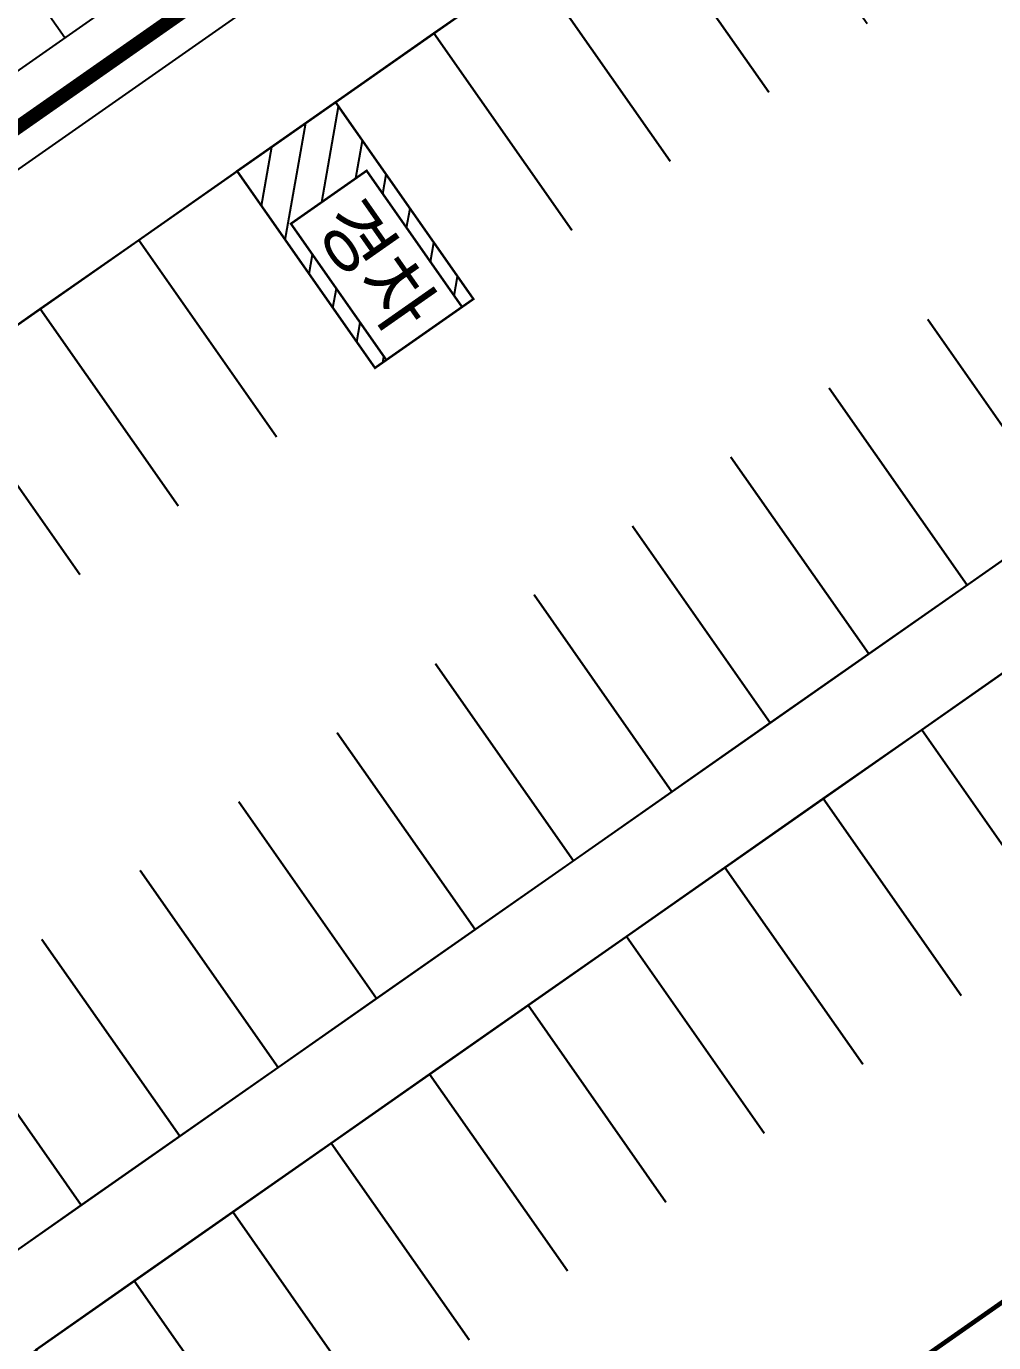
# Model space of a CAD drawing. Header units: millimetres. Extents: x 152904052 to 153933663, y 538271515 to 539240469.
# Drawn here: x 153168708 to 153189639, y 538796847 to 538825339 of the extents above; entities that cross this region are included whole.
import ezdxf
from ezdxf.enums import TextEntityAlignment as Align

# ---------------------------------------------------------------- set-up
doc = ezdxf.new("R2010")
doc.units = ezdxf.units.MM
doc.layers.add('SCHM', color=9, linetype='Continuous')
doc.styles.add('IIAC FONT', font='GulimChe.ttf')

msp = doc.modelspace()

# ---------------------------------------------------------------- hatches: boundary and pattern name
at = {"layer": 'SCHM'}
h = msp.add_hatch(dxfattribs=at)
h.set_pattern_fill('ANSI31', color=256, scale=200, angle=35)
h.set_pattern_definition([(80, (122871649, 494541236.66), (-625.352923, 110.266593), [])])
h.paths.add_polyline_path([(153175398.8, 538823696), (153173269, 538822204.7), (153176251.6, 538817945.1), (153176497.4, 538818117.1), (153174432.5, 538821066.1), (153176070.8, 538822213.2), (153178135.7, 538819264.3), (153178381.4, 538819436.4)])

# ---------------------------------------------------------------- linework, layer by layer
msp.add_line((153169541.1, 538825087.8), (153168981.4, 538825887.1), dxfattribs=at)
for points, const_width in [([(153283005.5, 538466034.4), (153077550.5, 538759454.5), (153361796.3, 538958485.6), (153516377.8, 538737720.2), (153499645.1, 538637137.3)], 300), ([(153169083.9, 538783200.5), (153221223.1, 538819708.7)], 100)]:
    msp.add_lwpolyline(points, dxfattribs=dict(at, const_width=const_width))
for points in [[(153072735.9, 538757304.1), (153301834.2, 538917720.4)], [(153184770.8, 538823910.3), (153181788.2, 538828169.9), (153183918, 538829661.2), (153186900.6, 538825401.6)], [(153182641, 538822419), (153179658.4, 538826678.6), (153181788.2, 538828169.9), (153184770.8, 538823910.3)], [(153180511.2, 538820927.7), (153177528.6, 538825187.3), (153179658.4, 538826678.6), (153182641, 538822419)], [(153178381.4, 538819436.4), (153175398.8, 538823696), (153177528.6, 538825187.3), (153180511.2, 538820927.7)], [(153174121.8, 538816453.8), (153171139.2, 538820713.4), (153173269, 538822204.7), (153176251.6, 538817945.1)], [(153171992, 538814962.5), (153169009.4, 538819222.1), (153171139.2, 538820713.4), (153174121.8, 538816453.8)], [(153188212.3, 538818995.4), (153191194.8, 538814735.8), (153193324.6, 538816227.1), (153190342, 538820486.7)], [(153169862.2, 538813471.2), (153166879.6, 538817730.8), (153169009.4, 538819222.1), (153171992, 538814962.5)], [(153186082.5, 538817504.1), (153189065.1, 538813244.5), (153191194.8, 538814735.8), (153188212.3, 538818995.4)], [(153167732.4, 538811979.9), (153164749.8, 538816239.5), (153166879.6, 538817730.8), (153169862.2, 538813471.2)], [(153183952.7, 538816012.8), (153186935.3, 538811753.2), (153189065.1, 538813244.5), (153186082.5, 538817504.1)], [(153181822.9, 538814521.5), (153184805.5, 538810261.9), (153186935.3, 538811753.2), (153183952.7, 538816012.8)], [(153179693.1, 538813030.2), (153182675.7, 538808770.6), (153184805.5, 538810261.9), (153181822.9, 538814521.5)], [(153177563.3, 538811538.9), (153180545.9, 538807279.3), (153182675.7, 538808770.6), (153179693.1, 538813030.2)], [(153175433.5, 538810047.6), (153178416.1, 538805788), (153180545.9, 538807279.3), (153177563.3, 538811538.9)], [(153191065, 538805855.3), (153188082.4, 538810114.9), (153190212.2, 538811606.2), (153193194.8, 538807346.6)], [(153188935.2, 538804364), (153185952.6, 538808623.6), (153188082.4, 538810114.9), (153191065, 538805855.3)], [(153173303.7, 538808556.3), (153176286.3, 538804296.7), (153178416.1, 538805788), (153175433.5, 538810047.6)], [(153171173.9, 538807065), (153174156.5, 538802805.4), (153176286.3, 538804296.7), (153173303.7, 538808556.3)], [(153186805.4, 538802872.7), (153183822.8, 538807132.3), (153185952.6, 538808623.6), (153188935.2, 538804364)], [(153169044.1, 538805573.7), (153172026.7, 538801314.1), (153174156.5, 538802805.4), (153171173.9, 538807065)], [(153184675.6, 538801381.4), (153181693, 538805641), (153183822.8, 538807132.3), (153186805.4, 538802872.7)], [(153166914.3, 538804082.4), (153169896.9, 538799822.8), (153172026.7, 538801314.1), (153169044.1, 538805573.7)], [(153182545.8, 538799890.1), (153179563.2, 538804149.7), (153181693, 538805641), (153184675.6, 538801381.4)], [(153180416, 538798398.8), (153177433.4, 538802658.4), (153179563.2, 538804149.7), (153182545.8, 538799890.1)], [(153164784.5, 538802591.1), (153167767.1, 538798331.5), (153169896.9, 538799822.8), (153166914.3, 538804082.4)], [(153178286.2, 538796907.5), (153175303.6, 538801167.1), (153177433.4, 538802658.4), (153180416, 538798398.8)], [(153176156.4, 538795416.2), (153173173.8, 538799675.8), (153175303.6, 538801167.1), (153178286.2, 538796907.5)], [(153174026.6, 538793924.9), (153171044, 538798184.5), (153173173.8, 538799675.8), (153176156.4, 538795416.2)], [(153171896.9, 538792433.6), (153168914.3, 538796693.2), (153171044, 538798184.5), (153174026.6, 538793924.9)]]:
    msp.add_lwpolyline(points, dxfattribs=at)
at = {"layer": 'SCHM', "ltscale": 0.0008}
for points in [[(153213117.5, 538835904.8, -0.4142136), (153211028.4, 538836273.1), (153205215.9, 538844574.1), (153090207, 538764044), (153092400.9, 538760910.8, -1), (153090148.3, 538759333.4), (153087954.3, 538762466.7), (153079967.6, 538756874.3), (153078390.3, 538759127), (153205335.8, 538848015.2), (153213585.9, 538836232.8)], [(153095224.4, 538752083.9, -1), (153097477.1, 538753661.3), (153099613.6, 538750609.9), (153208233.2, 538826666.2), (153206096.6, 538829717.5, -1), (153208349.3, 538831294.8), (153213769.6, 538823553.8, -1), (153211516.9, 538821976.5), (153209380.4, 538825027.9), (153100760.8, 538748971.6), (153102897.4, 538745920.3, -1), (153100644.7, 538744342.9)]]:
    msp.add_lwpolyline(points, format="xyb", close=True, dxfattribs=at)
at = {"layer": 'SCHM', "const_width": 50}
for points in [[(153178381.4, 538819436.4), (153175398.8, 538823696), (153173269, 538822204.7), (153176251.6, 538817945.1), (153176497.4, 538818117.1), (153174432.5, 538821066.1), (153176070.8, 538822213.2), (153178135.7, 538819264.3)], [(153176497.4, 538818117.1), (153178135.7, 538819264.3), (153176070.8, 538822213.2), (153174432.5, 538821066.1)]]:
    msp.add_lwpolyline(points, close=True, dxfattribs=at)

# ---------------------------------------------------------------- texts
at = {"layer": 'SCHM', "style": 'IIAC FONT'}
msp.add_text('경차', height=1200, rotation=305, dxfattribs=at).set_placement((153176284.1, 538820165.2), align=Align.MIDDLE_CENTER)

doc.saveas('drawing.dxf')
